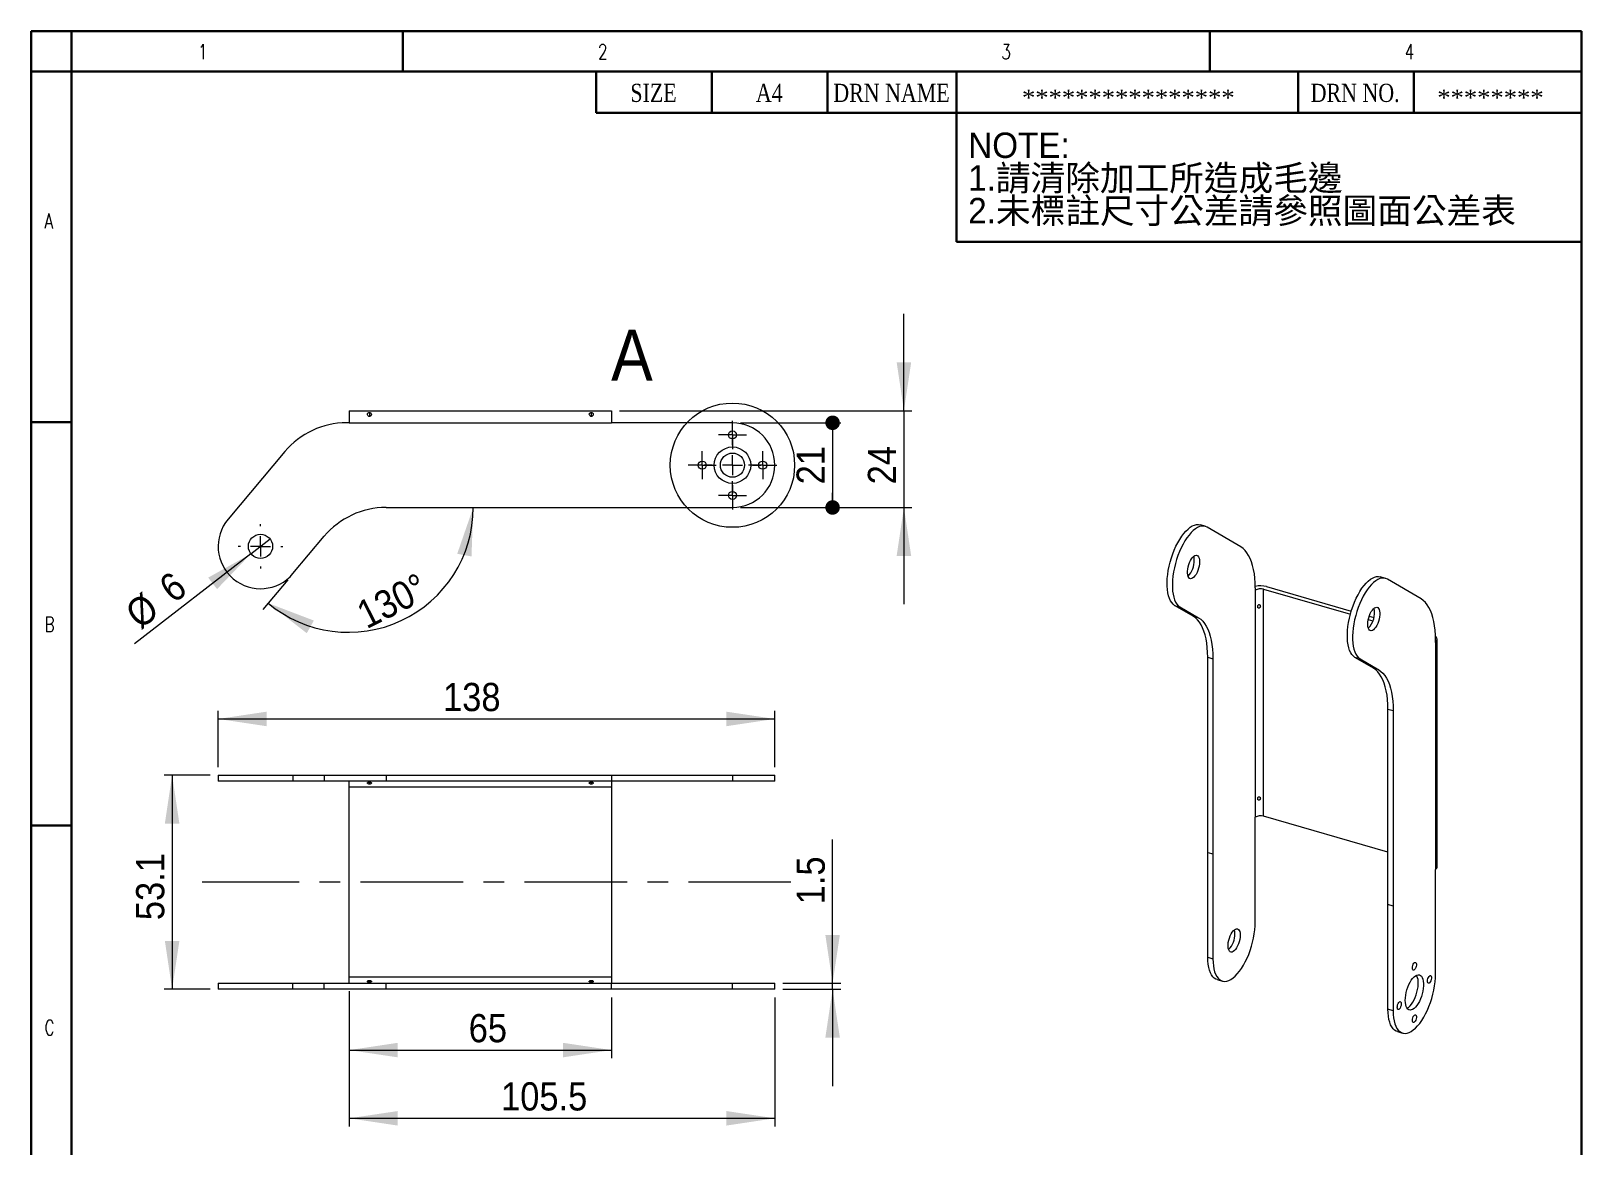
# Model space of a CAD drawing. Header units: millimetres. Extents: x 10 to 202, y 2 to 295.
# Drawn here: x 10 to 202.2, y 156.2 to 294.5 of the extents above; entities that cross this region are included whole.
import ezdxf

# ---------------------------------------------------------------- set-up
doc = ezdxf.new("R2010")
doc.units = ezdxf.units.MM
doc.linetypes.add('CENTER', pattern=[10.16, 6.35, -1.27, 1.27, -1.27])
doc.linetypes.add('CENTERX2', pattern=[20.32, 12.7, -2.54, 2.54, -2.54])
doc.layers.add('SLD-0', color=179, linetype='Continuous')
for name, color, linetype, lineweight in [('中心線2', 1, 'CENTER', 15), ('尺寸標柱線', 3, 'Continuous', 15), ('文字線性', 179, 'Continuous', 15)]:
    doc.layers.add(name, color=color, linetype=linetype, lineweight=lineweight)
doc.styles.add('SLDTEXTSTYLE0', font='GOTHIC.TTF', dxfattribs={"width": 0.913})
doc.styles.add('SLDTEXTSTYLE1', font='')
doc.styles.add('SLDTEXTSTYLE12', font='times.ttf', dxfattribs={"width": 0.8})
doc.styles.add('SLDTEXTSTYLE13', font='times.ttf', dxfattribs={"width": 1.090687})
doc.styles.add('SLDTEXTSTYLE14', font='txt_____.ttf', dxfattribs={"width": 0.75})
doc.styles.add('SLDTEXTSTYLE2', font='', dxfattribs={"bigfont": 'bigfont'})
doc.styles.get('SLDTEXTSTYLE1').set_extended_font_data('新細明體')
doc.styles.get('SLDTEXTSTYLE2').set_extended_font_data('新細明體')
doc.dimstyles.new('SLDDIMSTYLE0', dxfattribs={"dimtxt": 3.5, "dimasz": 6, "dimexe": 0, "dimexo": 0.0625, "dimgap": 0.875, "dimtad": 2, "dimdec": 1, "dimlfac": 2, "dimrnd": 1e-09, "dimzin": 12, "dimdsep": 46, "dimtxsty": 'SLDTEXTSTYLE0', "dimsah": 1, "dimcen": 0.09, "dimadec": 0, "dimazin": 0, "dimtfac": 1, "dimtdec": 1, "dimtofl": 0, "dimtmove": 0, "dimatfit": 3, "dimfxl": 0, "dimtolj": 1, "dimtzin": 12, "dimarcsym": 0})
doc.dimstyles.new('SLDDIMSTYLE1', dxfattribs={"dimtxt": 3.5, "dimasz": 6, "dimexe": 0, "dimexo": 0.0625, "dimgap": 0.875, "dimtad": 2, "dimlfac": 2, "dimrnd": 1e-09, "dimzin": 12, "dimdsep": 46, "dimtxsty": 'SLDTEXTSTYLE0', "dimsah": 1, "dimcen": 0.09, "dimadec": 0, "dimazin": 0, "dimtfac": 1, "dimtofl": 0, "dimtmove": 0, "dimatfit": 3, "dimfxl": 0, "dimtolj": 1, "dimtzin": 12, "dimarcsym": 0})
doc.dimstyles.new('SLDDIMSTYLE10', dxfattribs={"dimtxt": 3.5, "dimasz": 6, "dimexe": 0, "dimexo": 0.0625, "dimgap": 0.875, "dimtad": 2, "dimlfac": 2, "dimrnd": 1e-09, "dimzin": 12, "dimdsep": 46, "dimtxsty": 'SLDTEXTSTYLE0', "dimsah": 1, "dimcen": 0.09, "dimadec": 0, "dimazin": 0, "dimtfac": 1, "dimtofl": 0, "dimtmove": 0, "dimatfit": 3, "dimfxl": 0, "dimtolj": 1, "dimtzin": 12, "dimarcsym": 0})
doc.dimstyles.new('SLDDIMSTYLE2', dxfattribs={"dimtxt": 3.5, "dimasz": 6, "dimexe": 0, "dimexo": 0.0625, "dimgap": 0.875, "dimtad": 2, "dimdec": 1, "dimlfac": 2, "dimrnd": 1e-09, "dimzin": 12, "dimdsep": 46, "dimtxsty": 'SLDTEXTSTYLE0', "dimsah": 1, "dimcen": 0.09, "dimadec": 0, "dimazin": 0, "dimtfac": 1, "dimtofl": 0, "dimtmove": 0, "dimatfit": 3, "dimfxl": 0, "dimtolj": 1, "dimtzin": 12, "dimarcsym": 0})
doc.dimstyles.new('SLDDIMSTYLE4', dxfattribs={"dimtxt": 3.5, "dimasz": 1.8, "dimexe": 0, "dimexo": 0.0625, "dimgap": 0.875, "dimtad": 2, "dimlfac": 2, "dimrnd": 1e-09, "dimzin": 12, "dimdsep": 46, "dimtxsty": 'SLDTEXTSTYLE0', "dimblk1": 'DOT', "dimblk2": 'DOT', "dimsah": 1, "dimcen": 0.09, "dimadec": 0, "dimazin": 0, "dimtfac": 1, "dimtofl": 0, "dimtmove": 0, "dimatfit": 3, "dimldrblk": 'DOT', "dimfxl": 0, "dimtolj": 1, "dimtzin": 12, "dimarcsym": 0})
doc.dimstyles.new('SLDDIMSTYLE8', dxfattribs={"dimtxt": 3.5, "dimasz": 6, "dimexe": 0, "dimexo": 0.0625, "dimgap": 0.875, "dimtad": 2, "dimlfac": 2, "dimrnd": 1e-09, "dimzin": 12, "dimdsep": 46, "dimtxsty": 'SLDTEXTSTYLE0', "dimsah": 1, "dimcen": 0.09, "dimadec": 0, "dimazin": 0, "dimtfac": 1, "dimtmove": 0, "dimatfit": 3, "dimfxl": 0, "dimtolj": 1, "dimtzin": 12, "dimarcsym": 0})
doc.dimstyles.new('SLDDIMSTYLE9', dxfattribs={"dimtxt": 3.5, "dimasz": 6, "dimexe": 0, "dimexo": 0.0625, "dimgap": 0.875, "dimtad": 2, "dimdec": 4, "dimlfac": 2, "dimzin": 12, "dimdsep": 46, "dimtxsty": 'SLDTEXTSTYLE0', "dimsah": 1, "dimcen": 0.09, "dimazin": 0, "dimtfac": 1, "dimtofl": 0, "dimtmove": 0, "dimatfit": 3, "dimfxl": 0, "dimtolj": 1, "dimtzin": 12, "dimarcsym": 0})

# ---------------------------------------------------------------- blocks, each defined once
blk = doc.blocks.new('SW_NOTE_0')
at = {"layer": '文字線性', "color": 0, "char_height": 3.5, "attachment_point": 1}
for s, insert, style in [('NOTE:', (0, 4.37), 'SLDTEXTSTYLE1'), ('1.請清除加工所造成毛邊', (0, -0.13), 'SLDTEXTSTYLE2'), ('2.未標註尺寸公差請參照圖面公差表', (0, -4.63), 'SLDTEXTSTYLE2')]:
    blk.add_mtext(s, dxfattribs=dict(at, insert=insert, style=style))
blk = doc.blocks.new('*D3')
at = {"layer": '尺寸標柱線', "color": 5}
for p, q in [((32.2, 202.23), (26.49, 202.23)), ((27.49, 202.23), (27.49, 175.68)), ((32.2, 175.68), (26.49, 175.68))]:
    blk.add_line(p, q, dxfattribs=at)
for points in [[(27.49, 202.23), (26.59, 196.23), (28.39, 196.23)], [(27.49, 175.68), (28.39, 181.68), (26.59, 181.68)]]:
    blk.add_solid(points, dxfattribs=at)
at = {"layer": '尺寸標柱線', "color": 5, "insert": (23.02, 184.25), "char_height": 3.5, "attachment_point": 1, "rotation": 90, "style": 'SLDTEXTSTYLE0'}
blk.add_mtext('53.1', dxfattribs=at)
blk = doc.blocks.new('*D4')
at = {"layer": '尺寸標柱線', "color": 5}
for p, q in [((33.2, 203.23), (33.2, 210.2)), ((102.2, 203.23), (102.2, 210.2)), ((33.2, 209.2), (102.2, 209.2))]:
    blk.add_line(p, q, dxfattribs=at)
for points in [[(33.2, 209.2), (39.2, 208.3), (39.2, 210.1)], [(102.2, 209.2), (96.2, 210.1), (96.2, 208.3)]]:
    blk.add_solid(points, dxfattribs=at)
at = {"layer": '尺寸標柱線', "color": 5, "insert": (61.07, 213.67), "char_height": 3.5, "attachment_point": 1, "style": 'SLDTEXTSTYLE0'}
blk.add_mtext('138', dxfattribs=at)
blk = doc.blocks.new('*D5')
at = {"layer": '尺寸標柱線', "color": 5}
for p, q in [((49.45, 175.43), (49.45, 167.14)), ((81.95, 174.68), (81.95, 167.14)), ((49.45, 168.14), (81.95, 168.14))]:
    blk.add_line(p, q, dxfattribs=at)
for points in [[(49.45, 168.14), (55.45, 167.24), (55.45, 169.04)], [(81.95, 168.14), (75.95, 169.04), (75.95, 167.24)]]:
    blk.add_solid(points, dxfattribs=at)
at = {"layer": '尺寸標柱線', "color": 5, "insert": (64.25, 172.61), "char_height": 3.5, "attachment_point": 1, "style": 'SLDTEXTSTYLE0'}
blk.add_mtext('65', dxfattribs=at)
blk = doc.blocks.new('*D6')
at = {"layer": '尺寸標柱線', "color": 5}
for p, q in [((49.45, 175.43), (49.45, 158.68)), ((102.2, 174.68), (102.2, 158.68)), ((49.45, 159.68), (102.2, 159.68))]:
    blk.add_line(p, q, dxfattribs=at)
for points in [[(49.45, 159.68), (55.45, 158.78), (55.45, 160.58)], [(102.2, 159.68), (96.2, 160.58), (96.2, 158.78)]]:
    blk.add_solid(points, dxfattribs=at)
at = {"layer": '尺寸標柱線', "color": 5, "insert": (68.26, 164.15), "char_height": 3.5, "attachment_point": 1, "style": 'SLDTEXTSTYLE0'}
blk.add_mtext('105.5', dxfattribs=at)
blk = doc.blocks.new('*D7')
at = {"layer": '尺寸標柱線', "color": 5}
for p, q in [((109.36, 176.43), (109.36, 194.26)), ((103.2, 176.43), (110.36, 176.43)), ((103.2, 175.68), (110.36, 175.68)), ((109.36, 175.68), (109.36, 176.43)), ((109.36, 175.68), (109.36, 163.68))]:
    blk.add_line(p, q, dxfattribs=at)
for points in [[(109.36, 176.43), (110.26, 182.43), (108.46, 182.43)], [(109.36, 175.68), (108.46, 169.68), (110.26, 169.68)]]:
    blk.add_solid(points, dxfattribs=at)
at = {"layer": '尺寸標柱線', "color": 5, "insert": (104.89, 186.21), "char_height": 3.5, "attachment_point": 1, "rotation": 90, "style": 'SLDTEXTSTYLE0'}
blk.add_mtext('1.5', dxfattribs=at)
blk = doc.blocks.new('*D17')
at = {"layer": '尺寸標柱線', "color": 5}
for q in [(39.63, 231.52), (22.82, 218.52)]:
    blk.add_line((37.26, 229.68), q, dxfattribs=at)
blk.add_solid([(37.26, 229.68), (31.96, 226.72), (33.06, 225.3)], dxfattribs=at)
at = {"layer": '尺寸標柱線', "color": 5, "char_height": 3.5, "attachment_point": 1, "rotation": 37.6943, "style": 'SLDTEXTSTYLE0'}
for s, insert in [('6', (25.55, 226.22)), ('%%c', (21.37, 222.99))]:
    blk.add_mtext(s, dxfattribs=dict(at, insert=insert))
blk = doc.blocks.new('*D18')
at = {"layer": '尺寸標柱線', "color": 5}
blk.add_line((41.83, 226.46), (38.75, 222.79), dxfattribs=at)
blk.add_arc((49.34, 235.42), 15.48, 230, 0, dxfattribs=at)
for points in [[(64.82, 235.42), (62.83, 229.68), (64.6, 229.35)], [(39.39, 223.56), (44.18, 219.83), (45.06, 221.4)]]:
    blk.add_solid(points, dxfattribs=at)
at = {"layer": '尺寸標柱線', "color": 5, "insert": (50.02, 223.42), "char_height": 3.5, "attachment_point": 1, "rotation": 26.8472, "style": 'SLDTEXTSTYLE0'}
blk.add_mtext('130°', dxfattribs=at)
blk = doc.blocks.new('_DOT')
at = {"color": 0, "linetype": 'ByBlock', "lineweight": -2}
blk.add_line((-0.5, 0), (-1, 0), dxfattribs=at)
at = {"color": 0, "linetype": 'ByBlock', "const_width": 0.5}
blk.add_lwpolyline([(-0.25, 0, 1), (0.25, 0, 1)], format="xyb", close=True, dxfattribs=at)
blk = doc.blocks.new('*D19')
at = {"layer": '尺寸標柱線', "color": 5}
for p, q in [((97.95, 245.92), (110.36, 245.92)), ((109.36, 245.92), (109.36, 235.42)), ((97.95, 235.42), (110.36, 235.42))]:
    blk.add_line(p, q, dxfattribs=at)
at = {"layer": '尺寸標柱線', "color": 5, "xscale": 1.8, "yscale": 1.8}
for p, rotation in [((109.36, 245.92, 2.48), 90.00001196744807), ((109.36, 235.42, 2.48), 270.0000119674481)]:
    blk.add_blockref('_DOT', p, dxfattribs=dict(at, rotation=rotation))
at = {"layer": '尺寸標柱線', "color": 5, "insert": (104.89, 238.29), "char_height": 3.5, "attachment_point": 1, "rotation": 90, "style": 'SLDTEXTSTYLE0'}
blk.add_mtext('21', dxfattribs=at)
blk = doc.blocks.new('*D20')
at = {"layer": '尺寸標柱線', "color": 5}
for p, q in [((118.2, 247.42), (118.2, 259.42)), ((82.95, 247.42), (119.2, 247.42)), ((118.2, 247.42), (118.2, 235.42)), ((97.95, 235.42), (119.2, 235.42)), ((118.2, 235.42), (118.2, 223.42))]:
    blk.add_line(p, q, dxfattribs=at)
for points in [[(118.2, 247.42), (119.1, 253.42), (117.3, 253.42)], [(118.2, 235.42), (117.3, 229.42), (119.1, 229.42)]]:
    blk.add_solid(points, dxfattribs=at)
at = {"layer": '尺寸標柱線', "color": 5, "insert": (113.73, 238.29), "char_height": 3.5, "attachment_point": 1, "rotation": 90, "style": 'SLDTEXTSTYLE0'}
blk.add_mtext('24', dxfattribs=at)
blk = doc.blocks.new('SW_CENTERMARKSYMBOL_2')
at = {"layer": '中心線2', "color": 0}
for p, q in [((0, 2.5), (0, 3.5125)), ((-2.5, 0), (-3.5125, 0)), ((0, 0), (-1.25, 0)), ((0, 0), (0, 1.25)), ((0, 0), (0, -1.25)), ((0, 0), (1.25, 0)), ((2.5, 0), (3.5125, 0)), ((0, -2.5), (0, -3.5125))]:
    blk.add_line(p, q, dxfattribs=at)
blk = doc.blocks.new('SW_CENTERMARKSYMBOL_3')
at = {"layer": '中心線2', "color": 0}
for p, q in [((0, 2.5), (0, 2.75)), ((-2.5, 0), (-2.75, 0)), ((0, 0), (-1.25, 0)), ((0, 0), (0, 1.25)), ((0, 0), (0, -1.25)), ((0, 0), (1.25, 0)), ((2.5, 0), (2.75, 0)), ((0, -2.5), (0, -2.75))]:
    blk.add_line(p, q, dxfattribs=at)
blk = doc.blocks.new('SW_CENTERMARKSYMBOL_4')
at = {"layer": '中心線2', "color": 0}
for p, q in [((-1.25, 0), (-1.75, 0)), ((0, 0), (-1.25, 0)), ((0, 1.25), (0, 1.75)), ((0, 0), (0, 1.25)), ((0, 0), (0, -1.25)), ((0, 0), (1.25, 0)), ((1.25, 0), (1.75, 0)), ((0, -1.25), (0, -1.75))]:
    blk.add_line(p, q, dxfattribs=at)
blk = doc.blocks.new('SW_CENTERMARKSYMBOL_5')
at = {"layer": '中心線2', "color": 0}
for p, q in [((-1.25, 0), (-1.75, 0)), ((0, 0), (-1.25, 0)), ((0, 1.25), (0, 1.75)), ((0, 0), (0, 1.25)), ((0, 0), (0, -1.25)), ((0, 0), (1.25, 0)), ((1.25, 0), (1.75, 0)), ((0, -1.25), (0, -1.75))]:
    blk.add_line(p, q, dxfattribs=at)
blk = doc.blocks.new('SW_CENTERMARKSYMBOL_6')
at = {"layer": '中心線2', "color": 0}
for p, q in [((-1.25, 0), (-1.75, 0)), ((0, 0), (-1.25, 0)), ((0, 1.25), (0, 1.75)), ((0, 0), (0, 1.25)), ((0, 0), (0, -1.25)), ((0, 0), (1.25, 0)), ((1.25, 0), (1.75, 0)), ((0, -1.25), (0, -1.75))]:
    blk.add_line(p, q, dxfattribs=at)
blk = doc.blocks.new('SW_CENTERMARKSYMBOL_7')
at = {"layer": '中心線2', "color": 0}
for p, q in [((-1.25, 0), (-1.75, 0)), ((0, 0), (-1.25, 0)), ((0, 1.25), (0, 1.75)), ((0, 0), (0, 1.25)), ((0, 0), (0, -1.25)), ((0, 0), (1.25, 0)), ((1.25, 0), (1.75, 0)), ((0, -1.25), (0, -1.75))]:
    blk.add_line(p, q, dxfattribs=at)

msp = doc.modelspace()

# ---------------------------------------------------------------- linework, layer by layer
at = {"color": 7, "linetype": 'Continuous', "lineweight": 15}
for p, q in [((49.446887, 247.416506), (81.946887, 247.416506)), ((49.446887, 247.416506), (49.446887, 245.916506)), ((81.946887, 247.416506), (81.946887, 245.916506)), ((49.446887, 245.916486), (49.109964, 245.916486)), ((49.446887, 245.916506), (81.946887, 245.916506)), ((96.946892, 245.916496), (81.946887, 245.916506)), ((41.449521, 242.344362), (34.425155, 233.973049)), ((54.006195, 235.416487), (81.946887, 235.416487)), ((81.946887, 235.416487), (96.946892, 235.416496)), ((155.552505, 233.084714), (154.902985, 233.272214)), ((159.96939, 230.526466), (155.783734, 232.984861)), ((42.468623, 227.223779), (46.34575, 231.844362)), ((161.755452, 225.439103), (161.755452, 225.147319)), ((161.755462, 225.147328), (161.755462, 197.001501)), ((162.779981, 225.284587), (173.542083, 222.177836)), ((162.779981, 197.138761), (162.779981, 225.284587)), ((163.154981, 225.609347), (173.656426, 222.577841)), ((177.895995, 226.634704), (177.246475, 226.822204)), ((182.312881, 224.076456), (178.127224, 226.534851)), ((151.759579, 223.283993), (152.409099, 223.096493)), ((154.069871, 221.927074), (151.759579, 223.283993)), ((152.409099, 223.096493), (154.719391, 221.739574)), ((154.069871, 221.927074), (154.719391, 221.739574)), ((175.757432, 221.53832), (176.339966, 221.370157)), ((175.869138, 221.939086), (176.45903, 221.768799)), ((184.098942, 218.697309), (184.098942, 218.989093)), ((184.098952, 218.697318), (184.098952, 190.551491)), ((184.299914, 190.926492), (184.299914, 219.072318)), ((155.855933, 216.839709), (156.505453, 216.652209)), ((155.855933, 192.64236), (155.855933, 216.839709)), ((156.505453, 216.652209), (156.505453, 192.454859)), ((174.752589, 216.646483), (174.103069, 216.833983)), ((176.413361, 215.477064), (174.103069, 216.833983)), ((174.752589, 216.646483), (177.062881, 215.289564)), ((177.062881, 215.289564), (176.413361, 215.477064)), ((178.848943, 210.202199), (178.199423, 210.389699)), ((178.199423, 186.19235), (178.199423, 210.389699)), ((178.848943, 210.202199), (178.848943, 186.004849)), ((33.196889, 202.227857), (33.196889, 201.477856)), ((33.196889, 202.227857), (42.468623, 202.227857)), ((42.468623, 202.227857), (42.468623, 201.477856)), ((42.468623, 202.227857), (46.34575, 202.227857)), ((46.34575, 202.227857), (46.34575, 201.477856)), ((46.34575, 202.227857), (54.006195, 202.227857)), ((54.006195, 202.227857), (54.006195, 201.477856)), ((54.006195, 202.227857), (81.946887, 202.227857)), ((81.946887, 202.227857), (81.946887, 201.477856)), ((81.946887, 202.227857), (96.946892, 202.227857)), ((96.946892, 202.227857), (96.946892, 201.477856)), ((96.946892, 202.227857), (102.196887, 202.227857)), ((102.196887, 201.477856), (102.196887, 202.227857)), ((42.468623, 201.477856), (33.196889, 201.477856)), ((46.34575, 201.477856), (42.468623, 201.477856)), ((54.006195, 201.477856), (46.34575, 201.477856)), ((49.446887, 200.727857), (49.446887, 201.477856)), ((81.946887, 200.727857), (49.446887, 200.727857)), ((49.446887, 177.177817), (49.446887, 200.727857)), ((81.946887, 201.477856), (54.006195, 201.477856)), ((96.946892, 201.477856), (81.946887, 201.477856)), ((81.946887, 201.477856), (81.946887, 200.727857)), ((81.946887, 200.727857), (81.946887, 177.177817)), ((102.196887, 201.477856), (96.946892, 201.477856)), ((161.755457, 184.011112), (161.755462, 197.001501)), ((178.199423, 192.687552), (162.779981, 197.138761)), ((155.855933, 192.64236), (156.505453, 192.454859)), ((155.855938, 179.651979), (155.855933, 192.64236)), ((156.505453, 192.454859), (156.505457, 179.464479)), ((184.098947, 177.561102), (184.098952, 190.551491)), ((178.848943, 186.004849), (178.199423, 186.19235)), ((178.199428, 173.201969), (178.199423, 186.19235)), ((178.848943, 186.004849), (178.848947, 173.014469)), ((155.855938, 179.651979), (156.505457, 179.464479)), ((81.946887, 177.177817), (49.446887, 177.177817)), ((49.446887, 176.427817), (49.446887, 177.177817)), ((81.946887, 177.177817), (81.946887, 176.427817)), ((157.02485, 176.881262), (157.67437, 176.693762)), ((33.196889, 176.427817), (33.196889, 175.677816)), ((33.196889, 176.427817), (42.468623, 176.427817)), ((42.468623, 175.677816), (33.196889, 175.677816)), ((42.468623, 175.677816), (42.468623, 176.427817)), ((42.468623, 176.427817), (46.34575, 176.427817)), ((46.34575, 175.677816), (42.468623, 175.677816)), ((46.34575, 175.677816), (46.34575, 176.427817)), ((46.34575, 176.427817), (54.006195, 176.427817)), ((54.006195, 175.677816), (46.34575, 175.677816)), ((54.006195, 175.677816), (54.006195, 176.427817)), ((54.006195, 176.427817), (81.946887, 176.427817)), ((81.946887, 175.677816), (54.006195, 175.677816)), ((81.946887, 175.677816), (81.946887, 176.427817)), ((81.946887, 176.427817), (96.946892, 176.427817)), ((96.946892, 175.677816), (81.946887, 175.677816)), ((96.946892, 175.677816), (96.946892, 176.427817)), ((96.946892, 176.427817), (102.196887, 176.427817)), ((102.196887, 175.677816), (96.946892, 175.677816)), ((102.196887, 175.677816), (102.196887, 176.427817)), ((178.848947, 173.014469), (178.199428, 173.201969)), ((179.36834, 170.431252), (180.01786, 170.243752))]:
    msp.add_line(p, q, dxfattribs=at)
at = {"color": 8, "linetype": 'Continuous', "lineweight": 15}
for p, q in [((51.946888, 247.192212), (51.946888, 246.70554)), ((79.446888, 247.192212), (79.446888, 246.70554)), ((51.946888, 201.365709), (51.946888, 201.122373)), ((79.446888, 201.365709), (79.446888, 201.122373)), ((51.946888, 176.7833), (51.946888, 176.539963)), ((79.446888, 176.7833), (79.446888, 176.539963))]:
    msp.add_line(p, q, dxfattribs=at)
at = {"color": 7, "linetype": 'Continuous', "lineweight": 15, "flags": 128}
for points in [[(151.759579, 223.283993), (151.5648, 223.428848), (151.389335, 223.622948), (151.234982, 223.864304), (151.103326, 224.150438), (150.99572, 224.478418), (150.913264, 224.844875), (150.856808, 225.246047), (150.826929, 225.677823), (150.823935, 226.135767), (150.847856, 226.61518), (150.898447, 227.111147), (150.975189, 227.618577), (151.077292, 228.132263), (151.203713, 228.64693), (151.35315, 229.157303), (151.524073, 229.65814), (151.714726, 230.144305), (151.923154, 230.610805), (152.147217, 231.05286), (152.384617, 231.465927), (152.632917, 231.845772), (152.88957, 232.188493), (153.151942, 232.490581), (153.41734, 232.748926), (153.683042, 232.960883), (153.94632, 233.124278), (154.204474, 233.237432), (154.454854, 233.299184), (154.69489, 233.308899), (154.902985, 233.272214)], [(155.783734, 232.984861), (155.571641, 233.078981), (155.34441, 233.121399), (155.104373, 233.111684), (154.853993, 233.049932), (154.595839, 232.936777), (154.332561, 232.773383), (154.066859, 232.561426), (153.801461, 232.303081), (153.539089, 232.000993), (153.282436, 231.658271), (153.034136, 231.278427), (152.796737, 230.865359), (152.572673, 230.423304), (152.364245, 229.956805), (152.173592, 229.470639), (152.00267, 228.969802), (151.853232, 228.45943), (151.726812, 227.944762), (151.624708, 227.431077), (151.547966, 226.923647), (151.497376, 226.42768), (151.473455, 225.948267), (151.476449, 225.490323), (151.506328, 225.058547), (151.562784, 224.657375), (151.645239, 224.290918), (151.752846, 223.962938), (151.884501, 223.676804), (152.038854, 223.435448), (152.21432, 223.241348), (152.409099, 223.096493)], [(154.846416, 228.690196), (154.832863, 228.432616), (154.792693, 228.160866), (154.727357, 227.884777), (154.639217, 227.614319), (154.531459, 227.359272), (154.407978, 227.128851), (154.273236, 226.931387), (154.132103, 226.774016), (153.989681, 226.662428), (153.851116, 226.60065), (153.721417, 226.590918), (153.605271, 226.633585), (153.506877, 226.727111), (153.42979, 226.868109), (153.376797, 227.051488), (153.349813, 227.27062), (153.349813, 227.517582), (153.376797, 227.783451), (153.42979, 228.058617), (153.506877, 228.333134), (153.605271, 228.59708), (153.721417, 228.840918), (153.851116, 229.055834), (153.989681, 229.234058), (154.132103, 229.369149), (154.273236, 229.456227), (154.407978, 229.492146), (154.531459, 229.475601), (154.639217, 229.407196), (154.727357, 229.289401), (154.792693, 229.126473), (154.832863, 228.924304), (154.846416, 228.690196)], [(161.755452, 225.439103), (161.742237, 226.056893), (161.702661, 226.64853), (161.636932, 227.210883), (161.5454, 227.74098), (161.428547, 228.236019), (161.286991, 228.693386), (161.121481, 229.110656), (160.932892, 229.48563), (160.722219, 229.816325), (160.490578, 230.100989), (160.239192, 230.338121), (159.96939, 230.526466)], [(174.103069, 216.833983), (173.908291, 216.978838), (173.732825, 217.172938), (173.578472, 217.414294), (173.446816, 217.700428), (173.33921, 218.028408), (173.256754, 218.394865), (173.200298, 218.796037), (173.170419, 219.227813), (173.167425, 219.685757), (173.191346, 220.16517), (173.241937, 220.661137), (173.318679, 221.168567), (173.420782, 221.682253), (173.547203, 222.19692), (173.69664, 222.707293), (173.867563, 223.20813), (174.058216, 223.694295), (174.266644, 224.160795), (174.490707, 224.60285), (174.728107, 225.015917), (174.976407, 225.395762), (175.23306, 225.738483), (175.495432, 226.040571), (175.76083, 226.298916), (176.026532, 226.510873), (176.28981, 226.674268), (176.547964, 226.787422), (176.798344, 226.849174), (177.03838, 226.858889), (177.246475, 226.822204)], [(178.127224, 226.534851), (177.915131, 226.628971), (177.6879, 226.671389), (177.447863, 226.661674), (177.197483, 226.599922), (176.939329, 226.486767), (176.676051, 226.323373), (176.410349, 226.111416), (176.144951, 225.853071), (175.882579, 225.550983), (175.625926, 225.208261), (175.377626, 224.828417), (175.140227, 224.415349), (174.916163, 223.973294), (174.707735, 223.506795), (174.517082, 223.020629), (174.34616, 222.519792), (174.196722, 222.00942), (174.070302, 221.494752), (173.968198, 220.981067), (173.891456, 220.473637), (173.840866, 219.97767), (173.816945, 219.498257), (173.819939, 219.040313), (173.849818, 218.608537), (173.906274, 218.207365), (173.988729, 217.840908), (174.096336, 217.512928), (174.227991, 217.226794), (174.382344, 216.985438), (174.55781, 216.791338), (174.752589, 216.646483)], [(175.689906, 220.941148), (175.70346, 221.198731), (175.743631, 221.470478), (175.808967, 221.746571), (175.897106, 222.017028), (176.004864, 222.272075), (176.128345, 222.502496), (176.263088, 222.699958), (176.40422, 222.857328), (176.546643, 222.96892), (176.685208, 223.030698), (176.814907, 223.040427), (176.931052, 222.997759), (177.029446, 222.904236), (177.106533, 222.763238), (177.159526, 222.579859), (177.18651, 222.360728), (177.18651, 222.113766), (177.159526, 221.847896), (177.106533, 221.57273), (177.029446, 221.298213), (176.931052, 221.034264), (176.814907, 220.790426), (176.685208, 220.575514), (176.546643, 220.39729), (176.40422, 220.262196), (176.263088, 220.175117), (176.128345, 220.139201), (176.004864, 220.155746), (175.897106, 220.224151), (175.808967, 220.341946), (175.743631, 220.504871), (175.70346, 220.707043), (175.689906, 220.941148)], [(184.098942, 218.989093), (184.085727, 219.606883), (184.046151, 220.19852), (183.980423, 220.760873), (183.88889, 221.29097), (183.772037, 221.786009), (183.630481, 222.243376), (183.464971, 222.660646), (183.276382, 223.03562), (183.065709, 223.366315), (182.834068, 223.650979), (182.582682, 223.888111), (182.312881, 224.076456)], [(155.855933, 216.839709), (155.842718, 217.457501), (155.803141, 218.049137), (155.737413, 218.611491), (155.64588, 219.141587), (155.529028, 219.636627), (155.387472, 220.093992), (155.221962, 220.511264), (155.033372, 220.886238), (154.8227, 221.216931), (154.591058, 221.501597), (154.339672, 221.738729), (154.069871, 221.927074)], [(154.719391, 221.739574), (154.989192, 221.551229), (155.240578, 221.314097), (155.472219, 221.029431), (155.682891, 220.698737), (155.871481, 220.323764), (156.036991, 219.906492), (156.178547, 219.449127), (156.2954, 218.954086), (156.386932, 218.423991), (156.452661, 217.861636), (156.492237, 217.270001), (156.505453, 216.652209)], [(178.199423, 210.389699), (178.186208, 211.007491), (178.146631, 211.599127), (178.080903, 212.161481), (177.98937, 212.691577), (177.872518, 213.186617), (177.730962, 213.643982), (177.565452, 214.061254), (177.376862, 214.436228), (177.16619, 214.766921), (176.934548, 215.051587), (176.683162, 215.288719), (176.413361, 215.477064)], [(177.062881, 215.289564), (177.332682, 215.101219), (177.584068, 214.864087), (177.815709, 214.579421), (178.026381, 214.248727), (178.214971, 213.873754), (178.380481, 213.456482), (178.522037, 212.999117), (178.63889, 212.504076), (178.730423, 211.973981), (178.796151, 211.411626), (178.835727, 210.819991), (178.848943, 210.202199)], [(156.505457, 179.464479), (156.518926, 179.016168), (156.559192, 178.595784), (156.625842, 178.207642), (156.718194, 177.855723), (156.835298, 177.54364), (156.975954, 177.274597), (157.138718, 177.051349), (157.32192, 176.876192), (157.52368, 176.75092), (157.741927, 176.676822), (157.974423, 176.654656), (158.218782, 176.684649), (158.472495, 176.766495), (158.73296, 176.899353), (158.997503, 177.081861), (159.263411, 177.312144), (159.527955, 177.58784), (159.78842, 177.90612), (160.042133, 178.263718), (160.286492, 178.656966), (160.518987, 179.081827), (160.737235, 179.533941), (160.938995, 180.008671), (161.122197, 180.501143), (161.284961, 181.006306), (161.425617, 181.518973), (161.542721, 182.033887), (161.635073, 182.545762), (161.701723, 183.049347), (161.741989, 183.539474), (161.755457, 184.011112)], [(159.880457, 182.387318), (159.866904, 182.129736), (159.826733, 181.857988), (159.761398, 181.581897), (159.673258, 181.311439), (159.5655, 181.056392), (159.442019, 180.825973), (159.307277, 180.628509), (159.166144, 180.471138), (159.023721, 180.359548), (158.885156, 180.29777), (158.755457, 180.288039), (158.639312, 180.330707), (158.540918, 180.424231), (158.463831, 180.565229), (158.410838, 180.748608), (158.383853, 180.96774), (158.383853, 181.214702), (158.410838, 181.480571), (158.463831, 181.755737), (158.540918, 182.030255), (158.639312, 182.294202), (158.755457, 182.53804), (158.885156, 182.752954), (159.023721, 182.931179), (159.166144, 183.066271), (159.307277, 183.153349), (159.442019, 183.189266), (159.5655, 183.172722), (159.673258, 183.104317), (159.761398, 182.986523), (159.826733, 182.823595), (159.866904, 182.621424), (159.880457, 182.387318)], [(157.02485, 176.881262), (156.87416, 176.938421), (156.6724, 177.063692), (156.489198, 177.238849), (156.326434, 177.462097), (156.185779, 177.73114), (156.068674, 178.043223), (155.976323, 178.395142), (155.909672, 178.783284), (155.869406, 179.203668), (155.855938, 179.651979)], [(181.223947, 178.318878), (181.237493, 178.471208), (181.276662, 178.630493), (181.33721, 178.77947), (181.412576, 178.901999), (181.494592, 178.984798), (181.574371, 179.018895), (181.643268, 179.000599), (181.693816, 178.931887), (181.720538, 178.820209), (181.720538, 178.677666), (181.693816, 178.519705), (181.643268, 178.363443), (181.574371, 178.225812), (181.494592, 178.12173), (181.412576, 178.062473), (181.33721, 178.054463), (181.276662, 178.098569), (181.237493, 178.190009), (181.223947, 178.318878)], [(178.848947, 173.014469), (178.862416, 172.566158), (178.902682, 172.145774), (178.969332, 171.757632), (179.061684, 171.405713), (179.178788, 171.09363), (179.319444, 170.824587), (179.482208, 170.601339), (179.66541, 170.426182), (179.86717, 170.30091), (180.085417, 170.226812), (180.317913, 170.204646), (180.562272, 170.234639), (180.815985, 170.316485), (181.07645, 170.449343), (181.340994, 170.631851), (181.606901, 170.862134), (181.871445, 171.13783), (182.13191, 171.45611), (182.385623, 171.813708), (182.629982, 172.206956), (182.862478, 172.631817), (183.080725, 173.083931), (183.282485, 173.558661), (183.465687, 174.051133), (183.628451, 174.556296), (183.769107, 175.068963), (183.886211, 175.583877), (183.978563, 176.095752), (184.045213, 176.599337), (184.085479, 177.089464), (184.098947, 177.561102)], [(180.342697, 174.308098), (180.355955, 174.618678), (180.395418, 174.944941), (180.46016, 175.279241), (180.548665, 175.613741), (180.658857, 175.940599), (180.788155, 176.252158), (180.933527, 176.541113), (181.091566, 176.80069), (181.258568, 177.024806), (181.430617, 177.208208), (181.603683, 177.346597), (181.773708, 177.43673), (181.936706, 177.476493), (182.088858, 177.464956), (182.226597, 177.402386), (182.346695, 177.290252), (182.446336, 177.131184), (182.523185, 176.928906), (182.57544, 176.688162), (182.601878, 176.414594), (182.601878, 176.114616), (182.57544, 175.795257), (182.523185, 175.464005), (182.446336, 175.128621), (182.346695, 174.796967), (182.226597, 174.47682), (182.088858, 174.17568), (181.936706, 173.900606), (181.773708, 173.658048), (181.603683, 173.453689), (181.430617, 173.292319), (181.258568, 173.177722), (181.091566, 173.112583), (180.933527, 173.098429), (180.788155, 173.135592), (180.658857, 173.2232), (180.548665, 173.359202), (180.46016, 173.540407), (180.395418, 173.762569), (180.355955, 174.020482), (180.342697, 174.308098)], [(180.560216, 173.341284), (180.609048, 173.365222), (180.781098, 173.47982), (180.954163, 173.641189), (181.124188, 173.845548), (181.287187, 174.088107), (181.439339, 174.36318), (181.577078, 174.66432), (181.697175, 174.984468), (181.796816, 175.316121), (181.873665, 175.651505), (181.925921, 175.982757), (181.952359, 176.302116), (181.952359, 176.602095), (181.925921, 176.875662), (181.873665, 177.116406), (181.796816, 177.318684), (181.738159, 177.421796)], [(183.098948, 176.69508), (183.112493, 176.84741), (183.151662, 177.006695), (183.21221, 177.155672), (183.287576, 177.278201), (183.369592, 177.361), (183.449371, 177.395098), (183.518268, 177.376801), (183.568816, 177.308089), (183.595538, 177.196411), (183.595538, 177.053868), (183.568816, 176.895907), (183.518268, 176.739645), (183.449371, 176.602015), (183.369592, 176.497933), (183.287576, 176.438675), (183.21221, 176.430665), (183.151662, 176.474771), (183.112493, 176.566212), (183.098948, 176.69508)], [(179.36834, 170.431252), (179.21765, 170.488411), (179.01589, 170.613682), (178.832688, 170.788839), (178.669924, 171.012087), (178.529269, 171.28113), (178.412164, 171.593213), (178.319813, 171.945132), (178.253162, 172.333274), (178.212896, 172.753658), (178.199428, 173.201969)], [(179.348947, 173.447485), (179.362493, 173.599815), (179.401663, 173.7591), (179.462211, 173.908077), (179.537576, 174.030606), (179.619593, 174.113405), (179.699371, 174.147502), (179.768268, 174.129206), (179.818816, 174.060494), (179.845538, 173.948816), (179.845538, 173.806273), (179.818816, 173.648312), (179.768268, 173.49205), (179.699371, 173.354419), (179.619593, 173.250338), (179.537576, 173.19108), (179.462211, 173.18307), (179.401663, 173.227176), (179.362493, 173.318616), (179.348947, 173.447485)], [(181.223947, 171.823687), (181.237493, 171.976017), (181.276662, 172.135302), (181.33721, 172.284279), (181.412576, 172.406808), (181.494592, 172.489607), (181.574371, 172.523704), (181.643268, 172.505408), (181.693816, 172.436696), (181.720538, 172.325018), (181.720538, 172.182475), (181.693816, 172.024514), (181.643268, 171.868252), (181.574371, 171.730622), (181.494592, 171.62654), (181.412576, 171.567282), (181.33721, 171.559272), (181.276662, 171.603378), (181.237493, 171.694819), (181.223947, 171.823687)]]:
    msp.add_lwpolyline(points, dxfattribs=at)
at = {"color": 7, "linetype": 'Continuous', "lineweight": 0}
msp.add_circle((96.946888, 240.666496), 7.706717, dxfattribs=at)
at = {"color": 7, "linetype": 'Continuous', "lineweight": 15}
for centre, radius in [((96.946888, 244.416496), 0.5), ((96.946888, 240.666496), 2.2625), ((93.196888, 240.666496), 0.5), ((96.946888, 240.666496), 1.5), ((100.696888, 240.666496), 0.5), ((96.946888, 236.916496), 0.5), ((38.446888, 230.598415), 1.5)]:
    msp.add_circle(centre, radius, dxfattribs=at)
for centre, radius, start, end in [((49.109964, 235.916486), 10, 90, 140), ((96.946888, 240.666496), 5.25, 270.00003817, 89.99996183), ((54.006195, 225.416486), 10, 90, 140), ((38.446888, 230.598415), 5.25, 140, 320), ((151.43938, 228.82679), 2.757987, 315.79396997, 1.05761863), ((152.765685, 228.920854), 1.431862, 358.27277892, 18.07256142), ((162.403183, 222.875863), 2.834984, 74.62200031, 103.23449321), ((162.41335, 224.128973), 1.212379, 72.39781978, 122.86367469), ((173.885327, 222.328112), 2.650861, 315.00394238, 12.79184512), ((183.81829, 219.072777), 0.468765, 306.77875918, 54.34378732), ((162.41335, 195.983146), 1.212379, 72.39781978, 122.86367469), ((183.801604, 190.952187), 0.498972, 306.57843575, 357.04817185), ((157.79975, 182.617978), 1.431838, 358.27266913, 18.07272458), ((156.473423, 182.52391), 2.757984, 315.79394383, 1.05763708)]:
    msp.add_arc(centre, radius, start, end, dxfattribs=at)
for points, knots in [([(51.946888, 246.70554), (51.90753, 246.70554), (51.868441, 246.717283), (51.803423, 246.754708), (51.777065, 246.779686), (51.715045, 246.861217), (51.696884, 246.921515), (51.696889, 247.005015), (51.701654, 247.031576), (51.721021, 247.080741), (51.735893, 247.103785), (51.776779, 247.143459), (51.803187, 247.160527), (51.86833, 247.185052), (51.907111, 247.19223), (51.946888, 247.192212)], [0, 0, 0, 0, 0.125, 0.125, 0.25, 0.25, 0.5, 0.5, 0.625, 0.625, 0.75, 0.75, 0.875, 0.875, 1, 1, 1, 1]), ([(51.946888, 247.192212), (51.986808, 247.192195), (52.025239, 247.18511), (52.090517, 247.160574), (52.116905, 247.143546), (52.178491, 247.08379), (52.196941, 247.032698), (52.196861, 246.94905), (52.192157, 246.920574), (52.172621, 246.862727), (52.157865, 246.833767), (52.116776, 246.779793), (52.090334, 246.754663), (52.02501, 246.717131), (51.986387, 246.70554), (51.946888, 246.70554)], [0, 0, 0, 0, 0.125, 0.125, 0.25, 0.25, 0.5, 0.5, 0.625, 0.625, 0.75, 0.75, 0.875, 0.875, 1, 1, 1, 1]), ([(79.446888, 246.70554), (79.40753, 246.70554), (79.368441, 246.717283), (79.303423, 246.754708), (79.277065, 246.779686), (79.215045, 246.861217), (79.196884, 246.921515), (79.196889, 247.005015), (79.201654, 247.031576), (79.221021, 247.080741), (79.235893, 247.103785), (79.276779, 247.143459), (79.303187, 247.160527), (79.36833, 247.185052), (79.407111, 247.19223), (79.446888, 247.192212)], [0, 0, 0, 0, 0.125, 0.125, 0.25, 0.25, 0.5, 0.5, 0.625, 0.625, 0.75, 0.75, 0.875, 0.875, 1, 1, 1, 1]), ([(79.446888, 247.192212), (79.486808, 247.192195), (79.525239, 247.18511), (79.590517, 247.160574), (79.616905, 247.143546), (79.678491, 247.08379), (79.696941, 247.032698), (79.696861, 246.94905), (79.692157, 246.920574), (79.672621, 246.862727), (79.657865, 246.833767), (79.616776, 246.779793), (79.590334, 246.754663), (79.52501, 246.717131), (79.486387, 246.70554), (79.446888, 246.70554)], [0, 0, 0, 0, 0.125, 0.125, 0.25, 0.25, 0.5, 0.5, 0.625, 0.625, 0.75, 0.75, 0.875, 0.875, 1, 1, 1, 1]), ([(162.382246, 223.169591), (162.382246, 223.121236), (162.369825, 223.072585), (162.328081, 223.00825), (162.309999, 222.988137), (162.265327, 222.955991), (162.238173, 222.94421), (162.184329, 222.936853), (162.157891, 222.941356), (162.115488, 222.96171), (162.098924, 222.976978), (162.060415, 223.031155), (162.049841, 223.076486), (162.049842, 223.125057)], [0, 0, 0, 0, 0.25, 0.25, 0.375, 0.375, 0.5, 0.5, 0.625, 0.625, 0.75, 0.75, 1, 1, 1, 1]), ([(162.049842, 223.125057), (162.049843, 223.149375), (162.052547, 223.173983), (162.0643, 223.223747), (162.073221, 223.249071), (162.098517, 223.296741), (162.115043, 223.319576), (162.157565, 223.356486), (162.183587, 223.369774), (162.23759, 223.377135), (162.264822, 223.370954), (162.309738, 223.345935), (162.327815, 223.327789), (162.369954, 223.266558), (162.382246, 223.218009), (162.382246, 223.169591)], [0, 0, 0, 0, 0.125, 0.125, 0.25, 0.25, 0.375, 0.375, 0.5, 0.5, 0.625, 0.625, 0.75, 0.75, 1, 1, 1, 1]), ([(51.946888, 201.122373), (51.918809, 201.122373), (51.891248, 201.125008), (51.83732, 201.136187), (51.810727, 201.14462), (51.762549, 201.167567), (51.740451, 201.182234), (51.70725, 201.217625), (51.696955, 201.238206), (51.696821, 201.277759), (51.707147, 201.296157), (51.740157, 201.324796), (51.762194, 201.335461), (51.834953, 201.359612), (51.890979, 201.36571), (51.946888, 201.36571)], [0, 0, 0, 0, 0.125, 0.125, 0.25, 0.25, 0.375, 0.375, 0.5, 0.5, 0.625, 0.625, 0.75, 0.75, 1, 1, 1, 1]), ([(51.946888, 201.36571), (52.002724, 201.36571), (52.058924, 201.359534), (52.131181, 201.335615), (52.153324, 201.324953), (52.186358, 201.296489), (52.196795, 201.278163), (52.196979, 201.238772), (52.186665, 201.217884), (52.153784, 201.182616), (52.131887, 201.167932), (52.058885, 201.133011), (52.002973, 201.122374), (51.946888, 201.122373)], [0, 0, 0, 0, 0.25, 0.25, 0.375, 0.375, 0.5, 0.5, 0.625, 0.625, 0.75, 0.75, 1, 1, 1, 1]), ([(79.446888, 201.122373), (79.418809, 201.122374), (79.391248, 201.125008), (79.33732, 201.136187), (79.310727, 201.14462), (79.262549, 201.167567), (79.240451, 201.182234), (79.20725, 201.217625), (79.196955, 201.238206), (79.196821, 201.277759), (79.207147, 201.296157), (79.240157, 201.324796), (79.262194, 201.335461), (79.334953, 201.359612), (79.390979, 201.36571), (79.446888, 201.36571)], [0, 0, 0, 0, 0.125, 0.125, 0.25, 0.25, 0.375, 0.375, 0.5, 0.5, 0.625, 0.625, 0.75, 0.75, 1, 1, 1, 1]), ([(79.446888, 201.36571), (79.502724, 201.36571), (79.558924, 201.359534), (79.631181, 201.335615), (79.653324, 201.324953), (79.686358, 201.296489), (79.696795, 201.278163), (79.696979, 201.238772), (79.686665, 201.217884), (79.653784, 201.182616), (79.631887, 201.167932), (79.558885, 201.133011), (79.502973, 201.122372), (79.446888, 201.122373)], [0, 0, 0, 0, 0.25, 0.25, 0.375, 0.375, 0.5, 0.5, 0.625, 0.625, 0.75, 0.75, 1, 1, 1, 1]), ([(162.049842, 199.309359), (162.049842, 199.333676), (162.052547, 199.358284), (162.0643, 199.408048), (162.073221, 199.433372), (162.098517, 199.481042), (162.115043, 199.503877), (162.157565, 199.540788), (162.183587, 199.554075), (162.23759, 199.561436), (162.264822, 199.555255), (162.309738, 199.530237), (162.327815, 199.51209), (162.369954, 199.450859), (162.382246, 199.40231), (162.382246, 199.353892)], [0, 0, 0, 0, 0.125, 0.125, 0.25, 0.25, 0.375, 0.375, 0.5, 0.5, 0.625, 0.625, 0.75, 0.75, 1, 1, 1, 1]), ([(162.382246, 199.353892), (162.382246, 199.305537), (162.369825, 199.256887), (162.328081, 199.192551), (162.309999, 199.172438), (162.265327, 199.140292), (162.238173, 199.128511), (162.184329, 199.121154), (162.157891, 199.125658), (162.115488, 199.146012), (162.098924, 199.16128), (162.060415, 199.215456), (162.049844, 199.260788), (162.049842, 199.309359)], [0, 0, 0, 0, 0.25, 0.25, 0.375, 0.375, 0.5, 0.5, 0.625, 0.625, 0.75, 0.75, 1, 1, 1, 1]), ([(51.946888, 176.539963), (51.918809, 176.539964), (51.891248, 176.541566), (51.837321, 176.548682), (51.810727, 176.554115), (51.762549, 176.570075), (51.740451, 176.58069), (51.70725, 176.609357), (51.696955, 176.627522), (51.696821, 176.667044), (51.707147, 176.687866), (51.740157, 176.723196), (51.762194, 176.737912), (51.834953, 176.772626), (51.890979, 176.7833), (51.946888, 176.7833)], [0, 0, 0, 0, 0.125, 0.125, 0.25, 0.25, 0.375, 0.375, 0.5, 0.5, 0.625, 0.625, 0.75, 0.75, 1, 1, 1, 1]), ([(51.946888, 176.7833), (52.002723, 176.7833), (52.058924, 176.772523), (52.131181, 176.73813), (52.153324, 176.723407), (52.186358, 176.688257), (52.196795, 176.667484), (52.196979, 176.628052), (52.186665, 176.609584), (52.153784, 176.580984), (52.131887, 176.570335), (52.058885, 176.54603), (52.002973, 176.539963), (51.946888, 176.539963)], [0, 0, 0, 0, 0.25, 0.25, 0.375, 0.375, 0.5, 0.5, 0.625, 0.625, 0.75, 0.75, 1, 1, 1, 1]), ([(79.446888, 176.539963), (79.418808, 176.539963), (79.391248, 176.541566), (79.337321, 176.548682), (79.310727, 176.554115), (79.262549, 176.570075), (79.240451, 176.58069), (79.20725, 176.609357), (79.196955, 176.627522), (79.196821, 176.667044), (79.207147, 176.687866), (79.240157, 176.723196), (79.262194, 176.737912), (79.334953, 176.772626), (79.390979, 176.7833), (79.446888, 176.7833)], [0, 0, 0, 0, 0.125, 0.125, 0.25, 0.25, 0.375, 0.375, 0.5, 0.5, 0.625, 0.625, 0.75, 0.75, 1, 1, 1, 1]), ([(79.446888, 176.7833), (79.502723, 176.7833), (79.558924, 176.772523), (79.631181, 176.73813), (79.653324, 176.723407), (79.686358, 176.688257), (79.696795, 176.667484), (79.696979, 176.628052), (79.686665, 176.609584), (79.653784, 176.580984), (79.631887, 176.570335), (79.558885, 176.54603), (79.502973, 176.539964), (79.446888, 176.539963)], [0, 0, 0, 0, 0.25, 0.25, 0.375, 0.375, 0.5, 0.5, 0.625, 0.625, 0.75, 0.75, 1, 1, 1, 1])]:
    msp.add_open_spline(points, degree=3, knots=knots, dxfattribs=at)
at = {"layer": 'SLD-0', "color": 7, "linetype": 'Continuous', "lineweight": 30}
for p, q in [((10, 294.5), (10, 2.5)), ((80.057306, 284.347266), (80.057306, 289.5)), ((94.382306, 289.5), (94.382306, 284.347266)), ((108.707306, 289.5), (108.707306, 284.347266)), ((124.704216, 289.5), (124.704216, 284.347266)), ((167.08125, 289.5), (167.08125, 284.347266)), ((181.40625, 289.5), (181.40625, 284.347266)), ((80.057306, 284.347266), (202.249072, 284.347266)), ((15, 246), (10, 246)), ((10, 196), (15, 196))]:
    msp.add_line(p, q, dxfattribs=at)
at = {"layer": 'SLD-0', "color": 7, "lineweight": 30}
for p, q in [((202.2, 294.5), (10, 294.5)), ((15, 289.5), (15, 294.5)), ((56.1, 289.5), (56.1, 294.5)), ((156.1, 289.5), (156.1, 294.5)), ((202.2, 289.5), (202.2, 294.5)), ((15, 289.5), (10, 289.5)), ((15, 289.5), (15, 2.5)), ((202.2, 289.5), (15, 289.5)), ((202.2, 2.5), (202.2, 289.5)), ((124.704216, 284.347266), (124.704216, 268.347266)), ((124.704216, 268.347266), (202.225929, 268.347266))]:
    msp.add_line(p, q, dxfattribs=at)
at = {"layer": '中心線2', "color": 1, "linetype": 'CENTERX2', "lineweight": 0}
msp.add_line((104.196888, 188.952837), (31.196888, 188.952837), dxfattribs=at)

# ---------------------------------------------------------------- block references
at = {"layer": '中心線2', "color": 1}
for name, p in [('SW_CENTERMARKSYMBOL_7', (96.946888, 244.416496)), ('SW_CENTERMARKSYMBOL_2', (96.946888, 240.666496)), ('SW_CENTERMARKSYMBOL_6', (93.196888, 240.666496)), ('SW_CENTERMARKSYMBOL_4', (100.696888, 240.666496)), ('SW_CENTERMARKSYMBOL_5', (96.946888, 236.916496)), ('SW_CENTERMARKSYMBOL_3', (38.446888, 230.598415))]:
    msp.add_blockref(name, p, dxfattribs=at)
at = {"layer": '文字線性', "color": 1, "xscale": 0.9, "yscale": 0.9, "zscale": 0.9}
msp.add_blockref('SW_NOTE_0', (126.169425, 277.973607), dxfattribs=at)

# ---------------------------------------------------------------- texts
at = {"color": 7, "linetype": 'Continuous', "lineweight": 0, "insert": (81.901472, 257.480723), "char_height": 6.35, "attachment_point": 1, "style": 'SLDTEXTSTYLE0'}
msp.add_mtext('A', dxfattribs=at)
at = {"layer": 'SLD-0', "color": 7, "attachment_point": 1}
for s, insert, char_height, style in [('1', (30.683336, 292.852429), 1.852083, 'SLDTEXTSTYLE14'), ('2', (80.26667, 292.852429), 1.852083, 'SLDTEXTSTYLE14'), ('3', (130.26667, 292.852429), 1.852083, 'SLDTEXTSTYLE14'), ('4', (180.266661, 292.852429), 1.852083, 'SLDTEXTSTYLE14'), ('SIZE', (84.29168, 287.95586), 2.25, 'SLDTEXTSTYLE12'), ('A4', (99.849493, 287.95586), 2.25, 'SLDTEXTSTYLE12'), ('DRN NAME', (109.4467, 287.95586), 2.25, 'SLDTEXTSTYLE12'), ('****************', (132.836325, 287.246134), 2, 'SLDTEXTSTYLE13'), ('DRN NO.', (168.61875, 287.95586), 2.25, 'SLDTEXTSTYLE12'), ('********', (184.314459, 287.246134), 2, 'SLDTEXTSTYLE13'), ('A', (11.666667, 271.852425), 1.852083, 'SLDTEXTSTYLE14'), ('B', (11.666667, 221.852425), 1.852083, 'SLDTEXTSTYLE14'), ('C', (11.666667, 171.852425), 1.852083, 'SLDTEXTSTYLE14')]:
    msp.add_mtext(s, dxfattribs=dict(at, insert=insert, char_height=char_height, style=style))

# ---------------------------------------------------------------- dimensions: what is measured, and where the dimension line sits
at = {"layer": '尺寸標柱線', "color": 5}
for base, p1, p2, angle, dimstyle, picture, middle in [((118.196889, 235.416501), (81.946888, 247.416506), (96.946891, 235.416496), 270.00001333, 'SLDDIMSTYLE10', '*D20', (118.196888, 240.869783)), ((109.361781, 235.416499), (96.946891, 245.916496), (96.946891, 235.416496), 270.00001197, 'SLDDIMSTYLE4', '*D19', (109.36178, 240.869783)), ((102.196888, 209.197346), (33.196888, 202.227857), (102.196888, 202.227857), 0, 'SLDDIMSTYLE1', '*D4', (64.952905, 209.197346)), ((27.490808, 175.677817), (33.196888, 202.227857), (33.196888, 175.677817), 90, 'SLDDIMSTYLE0', '*D3', (27.490808, 188.773175)), ((109.361779, 176.427817), (102.196888, 175.677817), (102.196888, 176.427817), 90, 'SLDDIMSTYLE2', '*D7', (109.361779, 189.445557)), ((81.946888, 168.138353), (49.446888, 176.427817), (81.946888, 175.677817), 0, 'SLDDIMSTYLE1', '*D5', (66.829887, 168.138353)), ((102.196888, 159.676268), (49.446888, 176.427817), (102.196888, 175.677817), 0, 'SLDDIMSTYLE0', '*D6', (74.079172, 159.676268))]:
    dim = msp.add_linear_dim(base=base, p1=p1, p2=p2, angle=angle, dimstyle=dimstyle, dxfattribs=at)
    dim.commit()
    dim.dimension.update_dxf_attribs({"geometry": picture, "text_midpoint": middle, "dimtype": 160})
dim = msp.add_angular_dim_2l(base=(55.884894, 221.387604), line1=((96.946891, 235.416496), (54.006195, 235.416486)), line2=((46.34575, 231.844362), (42.468621, 227.22378)), dimstyle='SLDDIMSTYLE9', dxfattribs=at)
dim.commit()
dim.dimension.update_dxf_attribs({"geometry": '*D18', "text_midpoint": (56.333706, 221.605765), "dimtype": 162})
dim = msp.add_diameter_dim_2p(p1=(39.633814, 231.515587), p2=(37.259961, 229.681242), dimstyle='SLDDIMSTYLE8', dxfattribs=at)
dim.commit()
dim.dimension.update_dxf_attribs({"geometry": '*D17', "text_midpoint": (26.983604, 221.740408), "dimtype": 163})

doc.saveas('drawing.dxf')
